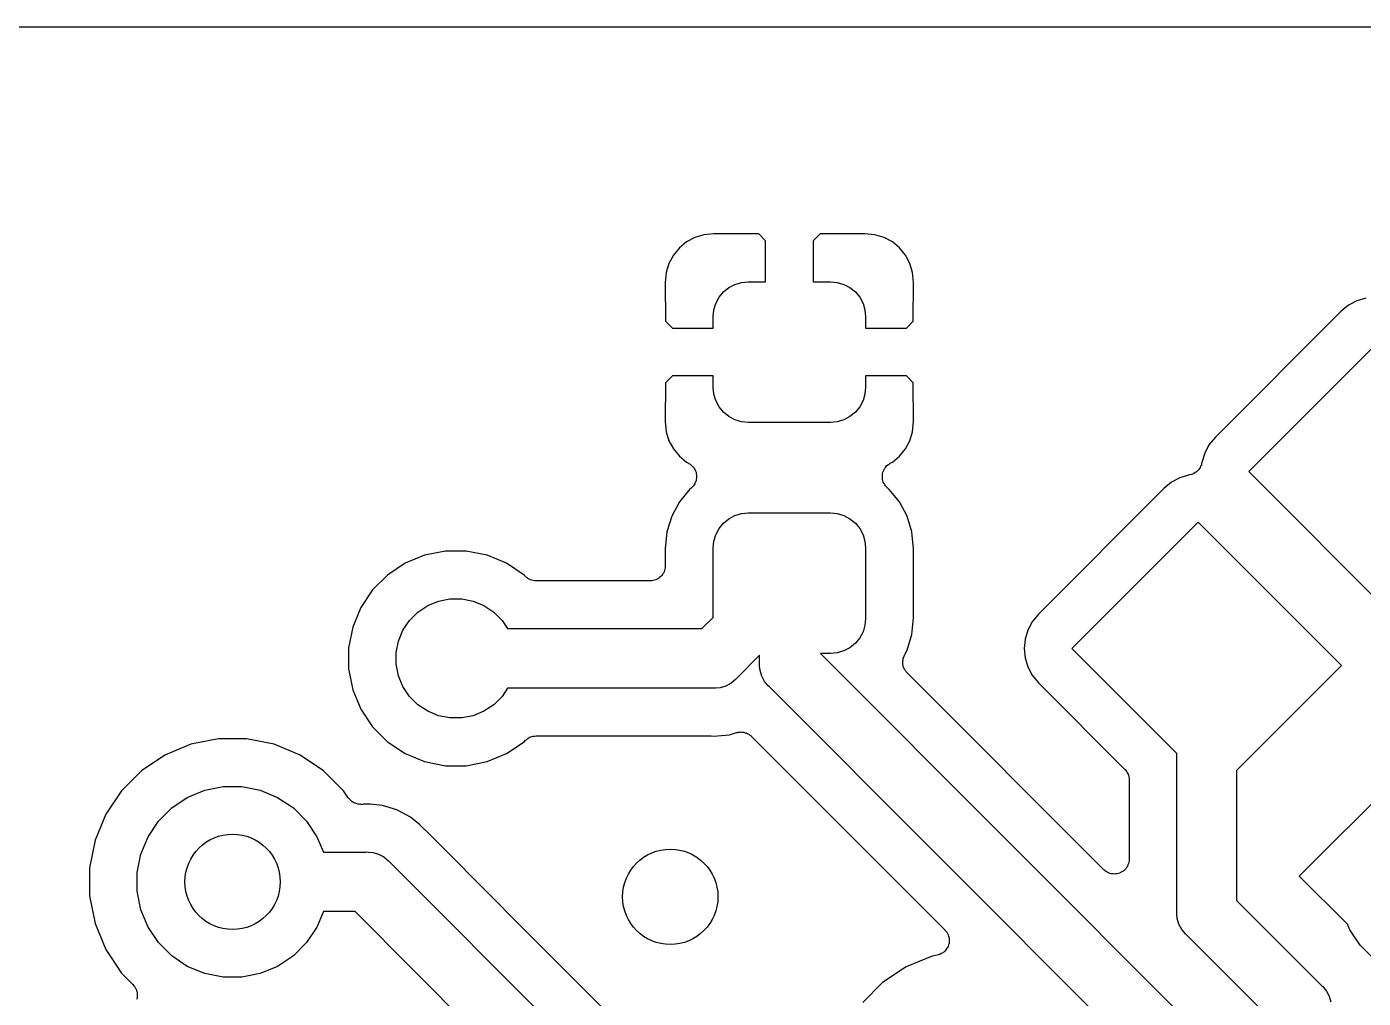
# Model space of a CAD drawing. Extents: x 113.2 to 188.8, y -123.8 to -78.2.
# Drawn here: x 151.3 to 156.91, y -86.23 to -82.15 of the extents above; entities that cross this region are included whole.
import ezdxf

# ---------------------------------------------------------------- set-up
doc = ezdxf.new("R2010")
doc.units = 0
doc.layers.add('BLACK', color=7, linetype='CONTINUOUS')

msp = doc.modelspace()

# ---------------------------------------------------------------- linework, layer by layer
at = {"layer": 'BLACK', "linetype": 'CONTINUOUS'}
for p, q in [((125.01, -82.1507), (176.99, -82.1507)), ((154.183, -83.0187), (154.141, -83.0229)), ((154.371, -83.0198), (154.183, -83.0187)), ((154.4, -83.0489), (154.371, -83.0198)), ((154.629, -83.0198), (154.6, -83.0489)), ((154.817, -83.0187), (154.629, -83.0198)), ((154.859, -83.0229), (154.817, -83.0187)), ((154.068, -83.0529), (154.038, -83.0779)), ((154.103, -83.0343), (154.068, -83.0529)), ((154.141, -83.0229), (154.103, -83.0343)), ((154.4, -83.22), (154.4, -83.0489)), ((154.6, -83.0489), (154.6, -83.22)), ((154.897, -83.0343), (154.859, -83.0229)), ((154.932, -83.0529), (154.897, -83.0343)), ((154.962, -83.0779), (154.932, -83.0529)), ((154.013, -83.1084), (153.994, -83.1431)), ((154.038, -83.0779), (154.013, -83.1084)), ((154.987, -83.1084), (154.962, -83.0779)), ((155.006, -83.1431), (154.987, -83.1084)), ((153.983, -83.1808), (153.979, -83.2229)), ((153.994, -83.1431), (153.983, -83.1808)), ((155.017, -83.1808), (155.006, -83.1431)), ((155.021, -83.2229), (155.017, -83.1808)), ((153.979, -83.2229), (153.98, -83.3859)), ((154.223, -83.2632), (154.246, -83.2449)), ((154.246, -83.2449), (154.271, -83.2312)), ((154.271, -83.2312), (154.299, -83.2228)), ((154.299, -83.2228), (154.327, -83.22)), ((154.327, -83.22), (154.4, -83.22)), ((154.6, -83.22), (154.672, -83.22)), ((154.672, -83.22), (154.701, -83.2228)), ((154.701, -83.2228), (154.729, -83.2312)), ((154.729, -83.2312), (154.754, -83.2449)), ((154.754, -83.2449), (154.777, -83.2632)), ((155.02, -83.3859), (155.021, -83.2229)), ((154.191, -83.3111), (154.205, -83.2856)), ((154.205, -83.2856), (154.223, -83.2632)), ((154.777, -83.2632), (154.795, -83.2856)), ((154.795, -83.2856), (154.809, -83.3111)), ((156.882, -83.3001), (156.847, -83.3187)), ((156.919, -83.2887), (156.882, -83.3001)), ((154.18, -83.3675), (154.183, -83.3387)), ((154.183, -83.3387), (154.191, -83.3111)), ((154.809, -83.3111), (154.817, -83.3387)), ((154.817, -83.3387), (154.82, -83.3675)), ((156.814, -83.3456), (156.288, -83.8716)), ((156.847, -83.3187), (156.814, -83.3456)), ((153.98, -83.3859), (154.009, -83.415)), ((154.18, -83.415), (154.18, -83.3675)), ((154.82, -83.3675), (154.82, -83.415)), ((154.991, -83.415), (155.02, -83.3859)), ((154.009, -83.415), (154.18, -83.415)), ((154.82, -83.415), (154.991, -83.415)), ((156.428, -84.0161), (156.959, -83.4858)), ((154.009, -83.615), (153.98, -83.6441)), ((154.18, -83.615), (154.009, -83.615)), ((154.18, -83.6625), (154.18, -83.615)), ((154.991, -83.615), (154.82, -83.615)), ((154.82, -83.615), (154.82, -83.6625)), ((155.02, -83.6441), (154.991, -83.615)), ((153.98, -83.6441), (153.979, -83.8071)), ((154.183, -83.6913), (154.18, -83.6625)), ((154.191, -83.7189), (154.183, -83.6913)), ((154.817, -83.6913), (154.809, -83.7189)), ((154.82, -83.6625), (154.817, -83.6913)), ((155.021, -83.8071), (155.02, -83.6441)), ((154.205, -83.7444), (154.191, -83.7189)), ((154.223, -83.7668), (154.205, -83.7444)), ((154.795, -83.7444), (154.777, -83.7668)), ((154.809, -83.7189), (154.795, -83.7444)), ((154.246, -83.7851), (154.223, -83.7668)), ((154.271, -83.7988), (154.246, -83.7851)), ((154.299, -83.8072), (154.271, -83.7988)), ((154.729, -83.7988), (154.701, -83.8072)), ((154.754, -83.7851), (154.729, -83.7988)), ((154.777, -83.7668), (154.754, -83.7851)), ((153.979, -83.8071), (153.983, -83.8492)), ((153.983, -83.8492), (153.994, -83.8869)), ((154.327, -83.81), (154.299, -83.8072)), ((154.672, -83.81), (154.327, -83.81)), ((154.701, -83.8072), (154.672, -83.81)), ((155.006, -83.8869), (155.017, -83.8492)), ((155.017, -83.8492), (155.021, -83.8071)), ((153.994, -83.8869), (154.013, -83.9216)), ((154.987, -83.9216), (155.006, -83.8869)), ((156.261, -83.9045), (156.243, -83.9392)), ((156.288, -83.8716), (156.261, -83.9045)), ((154.013, -83.9216), (154.038, -83.9521)), ((154.038, -83.9521), (154.068, -83.9771)), ((154.932, -83.9771), (154.962, -83.9521)), ((154.962, -83.9521), (154.987, -83.9216)), ((156.243, -83.9392), (156.231, -83.9784)), ((154.068, -83.9771), (154.077, -83.9818)), ((154.077, -83.9818), (154.078, -83.9821)), ((154.078, -83.9821), (154.078, -83.9821)), ((154.078, -83.9821), (154.078, -83.9821)), ((154.078, -83.9821), (154.078, -83.9823)), ((154.078, -83.9823), (154.083, -83.9856)), ((154.083, -83.9856), (154.088, -83.989)), ((154.088, -83.989), (154.088, -83.9891)), ((154.088, -83.9891), (154.088, -83.9892)), ((154.088, -83.9892), (154.092, -83.9936)), ((154.092, -83.9936), (154.096, -83.9977)), ((154.096, -83.9977), (154.097, -83.9979)), ((154.097, -83.9979), (154.097, -83.998)), ((154.097, -83.998), (154.1, -84.003)), ((154.1, -84.003), (154.103, -84.008)), ((154.103, -84.008), (154.103, -84.0081)), ((154.103, -84.0081), (154.103, -84.0083)), ((154.103, -84.0083), (154.106, -84.0137)), ((154.106, -84.0137), (154.108, -84.0193)), ((154.108, -84.0193), (154.108, -84.0195)), ((154.108, -84.0195), (154.108, -84.0197)), ((154.108, -84.0197), (154.109, -84.0255)), ((154.109, -84.0255), (154.11, -84.0314)), ((154.89, -84.0305), (154.891, -84.0247)), ((154.891, -84.0247), (154.892, -84.0188)), ((154.892, -84.0185), (154.895, -84.013)), ((154.892, -84.0187), (154.892, -84.0185)), ((154.892, -84.0188), (154.892, -84.0187)), ((154.895, -84.013), (154.897, -84.0075)), ((154.897, -84.0072), (154.901, -84.0023)), ((154.897, -84.0074), (154.897, -84.0072)), ((154.897, -84.0075), (154.897, -84.0074)), ((154.901, -84.0023), (154.904, -83.9973)), ((154.904, -83.9971), (154.908, -83.9929)), ((154.904, -83.9972), (154.904, -83.9971)), ((154.904, -83.9973), (154.904, -83.9972)), ((154.908, -83.9929), (154.913, -83.9887)), ((154.913, -83.9884), (154.918, -83.9852)), ((154.913, -83.9886), (154.913, -83.9884)), ((154.913, -83.9887), (154.913, -83.9886)), ((154.918, -83.9852), (154.923, -83.9818)), ((154.923, -83.9818), (154.932, -83.9771)), ((156.181, -84.0302), (156.179, -84.0306)), ((156.187, -84.0291), (156.181, -84.0302)), ((156.192, -84.0267), (156.187, -84.0289)), ((156.187, -84.0289), (156.187, -84.029)), ((156.187, -84.029), (156.187, -84.0291)), ((156.198, -84.0245), (156.192, -84.0267)), ((156.203, -84.021), (156.198, -84.0243)), ((156.198, -84.0243), (156.198, -84.0244)), ((156.198, -84.0244), (156.198, -84.0245)), ((156.208, -84.0178), (156.203, -84.021)), ((156.209, -84.0175), (156.208, -84.0176)), ((156.208, -84.0176), (156.208, -84.0178)), ((156.213, -84.0133), (156.209, -84.0175)), ((156.217, -84.0092), (156.213, -84.0133)), ((156.221, -84.004), (156.217, -84.0088)), ((156.217, -84.0088), (156.217, -84.009)), ((156.217, -84.009), (156.217, -84.0092)), ((156.224, -83.9991), (156.221, -84.004)), ((156.226, -83.9933), (156.224, -83.9987)), ((156.224, -83.9987), (156.224, -83.9989)), ((156.224, -83.9989), (156.224, -83.9991)), ((156.229, -83.9878), (156.226, -83.9933)), ((156.23, -83.9817), (156.229, -83.9873)), ((156.229, -83.9873), (156.229, -83.9876)), ((156.229, -83.9876), (156.229, -83.9878)), ((156.231, -83.9784), (156.23, -83.9817)), ((157.029, -84.6172), (156.428, -84.0161)), ((154.087, -84.0859), (154.081, -84.0911)), ((154.092, -84.0815), (154.087, -84.0859)), ((154.096, -84.0774), (154.092, -84.0815)), ((154.1, -84.0721), (154.096, -84.0772)), ((154.096, -84.0772), (154.096, -84.0773)), ((154.096, -84.0773), (154.096, -84.0774)), ((154.103, -84.0673), (154.1, -84.0721)), ((154.105, -84.0613), (154.103, -84.067)), ((154.103, -84.067), (154.103, -84.0671)), ((154.103, -84.0671), (154.103, -84.0673)), ((154.108, -84.056), (154.105, -84.0613)), ((154.109, -84.0497), (154.108, -84.0557)), ((154.108, -84.0557), (154.108, -84.0558)), ((154.108, -84.0558), (154.108, -84.056)), ((154.11, -84.044), (154.109, -84.0497)), ((154.11, -84.0314), (154.11, -84.0316)), ((154.11, -84.0316), (154.11, -84.0317)), ((154.11, -84.0317), (154.11, -84.0376)), ((154.11, -84.0376), (154.11, -84.0437)), ((154.11, -84.0437), (154.11, -84.0438)), ((154.11, -84.0438), (154.11, -84.044)), ((154.89, -84.0307), (154.89, -84.0305)), ((154.89, -84.0308), (154.89, -84.0307)), ((154.89, -84.0368), (154.89, -84.0308)), ((154.89, -84.0428), (154.89, -84.0368)), ((154.89, -84.0429), (154.89, -84.0428)), ((154.89, -84.0431), (154.89, -84.0429)), ((154.891, -84.0489), (154.89, -84.0431)), ((154.892, -84.0548), (154.891, -84.0489)), ((154.892, -84.055), (154.892, -84.0548)), ((154.892, -84.0552), (154.892, -84.055)), ((154.894, -84.0606), (154.892, -84.0552)), ((154.897, -84.0662), (154.894, -84.0606)), ((154.897, -84.0664), (154.897, -84.0662)), ((154.897, -84.0665), (154.897, -84.0664)), ((154.9, -84.0715), (154.897, -84.0665)), ((154.903, -84.0765), (154.9, -84.0715)), ((154.903, -84.0766), (154.903, -84.0765)), ((154.903, -84.0768), (154.903, -84.0766)), ((154.908, -84.0811), (154.903, -84.0768)), ((154.912, -84.0853), (154.908, -84.0811)), ((154.912, -84.0855), (154.912, -84.0853)), ((154.913, -84.0859), (154.912, -84.0855)), ((154.912, -84.0855), (154.912, -84.0855)), ((154.912, -84.0855), (154.912, -84.0855)), ((154.919, -84.0911), (154.913, -84.0859)), ((156.104, -84.0611), (156.072, -84.0881)), ((156.139, -84.0426), (156.104, -84.0611)), ((156.179, -84.0306), (156.139, -84.0426)), ((154.081, -84.0911), (154.038, -84.1439)), ((154.962, -84.1439), (154.919, -84.0911)), ((156.072, -84.0881), (155.546, -84.6141)), ((154.038, -84.1439), (154.006, -84.2041)), ((154.271, -84.2012), (154.299, -84.1928)), ((154.299, -84.1928), (154.327, -84.19)), ((154.327, -84.19), (154.672, -84.19)), ((154.672, -84.19), (154.701, -84.1928)), ((154.701, -84.1928), (154.729, -84.2012)), ((154.994, -84.2041), (154.962, -84.1439)), ((154.006, -84.2041), (153.986, -84.2695)), ((154.205, -84.2556), (154.223, -84.2332)), ((154.223, -84.2332), (154.246, -84.2149)), ((154.246, -84.2149), (154.271, -84.2012)), ((154.729, -84.2012), (154.754, -84.2149)), ((154.754, -84.2149), (154.777, -84.2332)), ((154.777, -84.2332), (154.795, -84.2556)), ((155.014, -84.2695), (154.994, -84.2041)), ((155.686, -84.7586), (156.216, -84.2282)), ((156.216, -84.2282), (156.817, -84.8293)), ((153.986, -84.2695), (153.979, -84.3406)), ((154.18, -84.3375), (154.183, -84.3087)), ((154.183, -84.3087), (154.191, -84.2811)), ((154.191, -84.2811), (154.205, -84.2556)), ((154.795, -84.2556), (154.809, -84.2811)), ((154.809, -84.2811), (154.817, -84.3087)), ((154.817, -84.3087), (154.82, -84.3375)), ((155.021, -84.3406), (155.014, -84.2695)), ((153.056, -84.35), (152.969, -84.3673)), ((153.144, -84.35), (153.056, -84.35)), ((153.231, -84.3673), (153.144, -84.35)), ((153.979, -84.3406), (153.979, -84.4121)), ((154.18, -84.6282), (154.18, -84.3375)), ((154.82, -84.3375), (154.82, -84.6325)), ((155.021, -84.6294), (155.021, -84.3406)), ((152.887, -84.4012), (152.813, -84.4505)), ((152.969, -84.3673), (152.887, -84.4012)), ((153.313, -84.4012), (153.231, -84.3673)), ((153.387, -84.4505), (153.313, -84.4012)), ((153.978, -84.4189), (153.977, -84.4248)), ((153.979, -84.413), (153.978, -84.4189)), ((153.979, -84.4121), (153.979, -84.4126)), ((153.979, -84.4126), (153.979, -84.4126)), ((153.979, -84.4126), (153.979, -84.4126)), ((153.979, -84.4126), (153.979, -84.413)), ((152.813, -84.4505), (152.75, -84.5131)), ((153.393, -84.4566), (153.387, -84.4505)), ((153.397, -84.4603), (153.393, -84.4566)), ((153.402, -84.464), (153.397, -84.4603)), ((153.402, -84.4642), (153.402, -84.464)), ((153.402, -84.4644), (153.402, -84.4642)), ((153.408, -84.4671), (153.402, -84.4644)), ((153.413, -84.4699), (153.408, -84.4671)), ((153.413, -84.47), (153.413, -84.4699)), ((153.413, -84.4702), (153.413, -84.47)), ((153.419, -84.4719), (153.413, -84.4702)), ((153.424, -84.4736), (153.419, -84.4719)), ((153.425, -84.4737), (153.424, -84.4736)), ((153.425, -84.4738), (153.425, -84.4737)), ((153.431, -84.4743), (153.425, -84.4738)), ((153.437, -84.475), (153.431, -84.4743)), ((153.916, -84.475), (153.437, -84.475)), ((153.437, -84.475), (153.437, -84.475)), ((153.437, -84.475), (153.437, -84.475)), ((153.437, -84.475), (153.437, -84.475)), ((153.437, -84.475), (153.437, -84.475)), ((153.922, -84.4744), (153.916, -84.475)), ((153.928, -84.4739), (153.922, -84.4744)), ((153.934, -84.4721), (153.928, -84.4738)), ((153.928, -84.4738), (153.928, -84.4738)), ((153.928, -84.4738), (153.928, -84.4739)), ((153.939, -84.4704), (153.934, -84.4721)), ((153.94, -84.4703), (153.939, -84.4704)), ((153.945, -84.4675), (153.94, -84.4703)), ((153.94, -84.4703), (153.94, -84.4703)), ((153.95, -84.4647), (153.945, -84.4675)), ((153.951, -84.4645), (153.95, -84.4646)), ((153.95, -84.4646), (153.95, -84.4647)), ((153.955, -84.4608), (153.951, -84.4645)), ((153.96, -84.4571), (153.955, -84.4608)), ((153.964, -84.4522), (153.96, -84.4567)), ((153.96, -84.4567), (153.96, -84.4569)), ((153.96, -84.4569), (153.96, -84.4571)), ((153.968, -84.4477), (153.964, -84.4522)), ((153.971, -84.4421), (153.968, -84.4473)), ((153.968, -84.4473), (153.968, -84.4475)), ((153.968, -84.4475), (153.968, -84.4477)), ((153.974, -84.4369), (153.971, -84.4421)), ((153.976, -84.4309), (153.974, -84.4365)), ((153.974, -84.4365), (153.974, -84.4367)), ((153.974, -84.4367), (153.974, -84.4369)), ((153.977, -84.4252), (153.976, -84.4309)), ((153.977, -84.4248), (153.977, -84.425)), ((153.977, -84.425), (153.977, -84.4252)), ((152.75, -84.5131), (152.701, -84.5868)), ((152.701, -84.5868), (152.667, -84.6687)), ((152.941, -84.6058), (152.982, -84.5785)), ((152.982, -84.5785), (153.027, -84.5596)), ((153.027, -84.5596), (153.075, -84.55)), ((153.075, -84.55), (153.125, -84.55)), ((153.125, -84.55), (153.173, -84.5596)), ((153.173, -84.5596), (153.218, -84.5785)), ((153.218, -84.5785), (153.259, -84.6058)), ((152.878, -84.6816), (152.906, -84.6406)), ((152.906, -84.6406), (152.941, -84.6058)), ((153.259, -84.6058), (153.294, -84.6406)), ((153.294, -84.6406), (153.317, -84.675)), ((154.133, -84.675), (154.18, -84.6282)), ((154.82, -84.6325), (154.817, -84.6613)), ((155.014, -84.7005), (155.021, -84.6294)), ((155.519, -84.6469), (155.5, -84.6817)), ((155.546, -84.6141), (155.519, -84.6469)), ((152.667, -84.6687), (152.65, -84.7557)), ((152.86, -84.7271), (152.878, -84.6816)), ((153.317, -84.675), (154.133, -84.675)), ((154.809, -84.6889), (154.795, -84.7144)), ((154.817, -84.6613), (154.809, -84.6889)), ((154.994, -84.7659), (155.014, -84.7005)), ((155.5, -84.6817), (155.489, -84.7194)), ((152.65, -84.7557), (152.65, -84.8443)), ((152.85, -84.7754), (152.86, -84.7271)), ((154.754, -84.7551), (154.729, -84.7688)), ((154.777, -84.7368), (154.754, -84.7551)), ((154.795, -84.7144), (154.777, -84.7368)), ((155.489, -84.7194), (155.485, -84.7586)), ((155.485, -84.7586), (155.489, -84.7978)), ((156.126, -85.1993), (155.686, -84.7586)), ((152.85, -84.8246), (152.85, -84.7754)), ((154.375, -84.7868), (154.278, -84.884)), ((154.375, -84.8206), (154.375, -84.7868)), ((154.672, -84.78), (154.63, -84.78)), ((154.63, -84.78), (156.234, -86.384)), ((154.701, -84.7772), (154.672, -84.78)), ((154.729, -84.7688), (154.701, -84.7772)), ((154.976, -84.8105), (154.977, -84.8072)), ((154.976, -84.8133), (154.976, -84.8105)), ((154.976, -84.8161), (154.976, -84.8133)), ((154.977, -84.8039), (154.978, -84.8012)), ((154.977, -84.8072), (154.977, -84.8039)), ((154.978, -84.7985), (154.98, -84.7954)), ((154.978, -84.8012), (154.978, -84.7985)), ((154.98, -84.7954), (154.981, -84.7922)), ((154.981, -84.7922), (154.982, -84.7897)), ((154.982, -84.7897), (154.983, -84.7871)), ((154.983, -84.7871), (154.994, -84.7659)), ((155.489, -84.7978), (155.5, -84.8355)), ((152.65, -84.8443), (152.667, -84.9313)), ((152.86, -84.8729), (152.85, -84.8246)), ((154.374, -84.8268), (154.375, -84.8206)), ((154.375, -84.8329), (154.374, -84.8268)), ((154.377, -84.8513), (154.375, -84.8329)), ((154.375, -84.8329), (154.375, -84.8329)), ((154.384, -84.8748), (154.377, -84.8513)), ((154.976, -84.8194), (154.976, -84.8161)), ((154.976, -84.8228), (154.976, -84.8194)), ((154.976, -84.8255), (154.976, -84.8228)), ((154.977, -84.8283), (154.976, -84.8255)), ((154.978, -84.8315), (154.977, -84.8283)), ((154.978, -84.8348), (154.978, -84.8315)), ((154.979, -84.8374), (154.978, -84.8348)), ((154.98, -84.8401), (154.979, -84.8374)), ((154.982, -84.8431), (154.98, -84.8401)), ((154.983, -84.8461), (154.982, -84.8431)), ((154.984, -84.8485), (154.983, -84.8461)), ((154.986, -84.851), (154.984, -84.8485)), ((154.988, -84.8536), (154.986, -84.851)), ((154.99, -84.8564), (154.988, -84.8536)), ((154.992, -84.8584), (154.99, -84.8564)), ((154.993, -84.8606), (154.992, -84.8584)), ((154.994, -84.8612), (154.993, -84.8606)), ((155.819, -85.6863), (154.994, -84.8612)), ((155.5, -84.8355), (155.519, -84.8702)), ((155.519, -84.8702), (155.546, -84.9031)), ((156.817, -84.8293), (156.376, -85.27)), ((152.878, -84.9184), (152.86, -84.8729)), ((152.906, -84.9594), (152.878, -84.9184)), ((153.317, -84.925), (153.294, -84.9594)), ((154.179, -84.925), (153.317, -84.925)), ((154.185, -84.9256), (154.179, -84.925)), ((154.191, -84.925), (154.185, -84.9256)), ((154.21, -84.9232), (154.191, -84.925)), ((154.191, -84.925), (154.191, -84.925)), ((154.233, -84.916), (154.21, -84.9232)), ((154.255, -84.9044), (154.233, -84.916)), ((154.274, -84.8888), (154.255, -84.9044)), ((154.278, -84.884), (154.274, -84.8888)), ((154.396, -84.8965), (154.384, -84.8748)), ((154.411, -84.9156), (154.396, -84.8965)), ((154.416, -84.9195), (154.411, -84.9156)), ((156.025, -86.5285), (154.416, -84.9195)), ((155.546, -84.9031), (155.908, -85.2655)), ((152.667, -84.9313), (152.701, -85.0132)), ((152.941, -84.9942), (152.906, -84.9594)), ((153.294, -84.9594), (153.259, -84.9942)), ((152.701, -85.0132), (152.75, -85.0869)), ((152.982, -85.0215), (152.941, -84.9942)), ((153.027, -85.0404), (152.982, -85.0215)), ((153.218, -85.0215), (153.173, -85.0404)), ((153.259, -84.9942), (153.218, -85.0215)), ((152.75, -85.0869), (152.813, -85.1495)), ((153.075, -85.05), (153.027, -85.0404)), ((153.125, -85.05), (153.075, -85.05)), ((153.173, -85.0404), (153.125, -85.05)), ((152.104, -85.1373), (151.988, -85.1604)), ((152.222, -85.1373), (152.104, -85.1373)), ((152.338, -85.1604), (152.222, -85.1373)), ((152.813, -85.1495), (152.887, -85.1988)), ((153.313, -85.1988), (153.387, -85.1495)), ((153.387, -85.1495), (153.393, -85.1434)), ((153.393, -85.1432), (153.394, -85.1428)), ((153.393, -85.1433), (153.393, -85.1432)), ((153.393, -85.1434), (153.393, -85.1433)), ((153.393, -85.1433), (153.393, -85.1433)), ((153.394, -85.1428), (153.398, -85.1392)), ((153.398, -85.1392), (153.403, -85.1355)), ((153.403, -85.1351), (153.408, -85.1324)), ((153.403, -85.1353), (153.403, -85.1351)), ((153.403, -85.1355), (153.403, -85.1353)), ((153.408, -85.1324), (153.413, -85.1297)), ((153.413, -85.1297), (153.414, -85.1296)), ((153.414, -85.1295), (153.42, -85.1279)), ((153.414, -85.1296), (153.414, -85.1295)), ((153.42, -85.1279), (153.425, -85.1262)), ((153.425, -85.1262), (153.426, -85.1262)), ((153.426, -85.1261), (153.432, -85.1256)), ((153.426, -85.1262), (153.426, -85.1261)), ((153.432, -85.1256), (153.437, -85.125)), ((153.437, -85.125), (154.166, -85.125)), ((154.166, -85.125), (154.167, -85.125)), ((154.167, -85.125), (154.169, -85.1253)), ((154.169, -85.1253), (154.172, -85.1253)), ((154.172, -85.1253), (154.185, -85.1266)), ((154.185, -85.1266), (154.198, -85.1253)), ((154.198, -85.1253), (154.249, -85.1203)), ((154.198, -85.1253), (154.198, -85.1253)), ((154.249, -85.1203), (154.278, -85.1114)), ((154.278, -85.1114), (154.279, -85.1112)), ((154.279, -85.1112), (154.282, -85.1106)), ((154.282, -85.1106), (154.284, -85.1099)), ((154.284, -85.1099), (154.288, -85.1095)), ((154.288, -85.1095), (154.291, -85.1089)), ((154.291, -85.1089), (154.294, -85.109)), ((154.294, -85.109), (154.296, -85.1087)), ((154.296, -85.1087), (154.3, -85.109)), ((154.3, -85.109), (154.303, -85.1091)), ((154.303, -85.1091), (154.306, -85.1097)), ((154.306, -85.1097), (154.309, -85.1099)), ((154.309, -85.1099), (154.312, -85.1109)), ((154.312, -85.1109), (154.315, -85.1116)), ((154.315, -85.1116), (154.318, -85.1127)), ((154.318, -85.1127), (154.32, -85.1135)), ((154.32, -85.1135), (154.323, -85.1151)), ((154.323, -85.1151), (154.326, -85.1164)), ((154.326, -85.1164), (154.329, -85.118)), ((154.329, -85.118), (154.331, -85.1193)), ((154.331, -85.1193), (154.334, -85.1215)), ((154.334, -85.1215), (154.337, -85.1233)), ((154.337, -85.1233), (154.339, -85.1253)), ((154.339, -85.1253), (154.341, -85.1271)), ((154.341, -85.1271), (155.152, -85.9388)), ((151.878, -85.2056), (151.78, -85.2713)), ((151.988, -85.1604), (151.878, -85.2056)), ((152.447, -85.2056), (152.338, -85.1604)), ((152.545, -85.2713), (152.447, -85.2056)), ((152.887, -85.1988), (152.969, -85.2327)), ((153.231, -85.2327), (153.313, -85.1988)), ((156.126, -85.8608), (156.126, -85.1993)), ((156.64, -85.7132), (157.171, -85.1828)), ((152.969, -85.2327), (153.056, -85.25)), ((153.056, -85.25), (153.144, -85.25)), ((153.144, -85.25), (153.231, -85.2327)), ((151.78, -85.2713), (151.697, -85.3549)), ((152.629, -85.3549), (152.545, -85.2713)), ((155.908, -85.2655), (155.908, -85.2656)), ((155.908, -85.2656), (155.908, -85.2657)), ((155.908, -85.2657), (155.908, -85.2657)), ((155.908, -85.2657), (155.909, -85.2661)), ((155.909, -85.2661), (155.912, -85.2707)), ((155.912, -85.2707), (155.916, -85.2752)), ((155.916, -85.2752), (155.916, -85.2755)), ((155.916, -85.2755), (155.916, -85.2757)), ((155.916, -85.2757), (155.919, -85.2808)), ((155.919, -85.2808), (155.922, -85.286)), ((155.922, -85.286), (155.922, -85.2863)), ((155.922, -85.2863), (155.922, -85.2866)), ((155.922, -85.2866), (155.924, -85.2921)), ((155.924, -85.2921), (155.925, -85.2977)), ((155.925, -85.2977), (155.925, -85.2981)), ((155.925, -85.2981), (155.925, -85.2984)), ((155.925, -85.2984), (155.926, -85.3042)), ((155.926, -85.3042), (155.926, -85.3099)), ((155.926, -85.3099), (155.926, -85.6419)), ((156.376, -85.27), (156.376, -85.8152)), ((151.697, -85.3549), (151.631, -85.4531)), ((151.973, -85.3829), (152.046, -85.3527)), ((152.046, -85.3527), (152.123, -85.3373)), ((152.123, -85.3373), (152.202, -85.3373)), ((152.202, -85.3373), (152.279, -85.3527)), ((152.279, -85.3527), (152.352, -85.3829)), ((152.648, -85.3844), (152.629, -85.3549)), ((151.852, -85.4824), (151.908, -85.4266)), ((151.908, -85.4266), (151.973, -85.3829)), ((152.352, -85.3829), (152.418, -85.4266)), ((152.418, -85.4266), (152.473, -85.4824)), ((152.652, -85.3889), (152.648, -85.3844)), ((152.656, -85.3935), (152.652, -85.3889)), ((152.656, -85.3937), (152.656, -85.3935)), ((152.656, -85.3939), (152.656, -85.3937)), ((152.661, -85.3976), (152.656, -85.3939)), ((152.665, -85.4013), (152.661, -85.3976)), ((152.665, -85.4015), (152.665, -85.4013)), ((152.666, -85.4017), (152.665, -85.4015)), ((152.671, -85.4045), (152.666, -85.4017)), ((152.676, -85.4073), (152.671, -85.4045)), ((152.677, -85.4075), (152.676, -85.4073)), ((152.676, -85.4073), (152.676, -85.4073)), ((152.682, -85.4092), (152.677, -85.4075)), ((152.688, -85.411), (152.682, -85.4092)), ((152.688, -85.4111), (152.688, -85.411)), ((152.688, -85.411), (152.688, -85.411)), ((152.694, -85.4117), (152.688, -85.4111)), ((152.7, -85.4123), (152.694, -85.4117)), ((152.701, -85.4123), (152.7, -85.4123)), ((152.7, -85.4123), (152.7, -85.4123)), ((152.7, -85.4123), (152.7, -85.4123)), ((152.7, -85.4123), (152.7, -85.4123)), ((152.709, -85.4123), (152.701, -85.4123)), ((152.712, -85.4121), (152.709, -85.4123)), ((152.715, -85.4121), (152.712, -85.4121)), ((152.728, -85.4108), (152.715, -85.412)), ((152.715, -85.412), (152.715, -85.4121)), ((152.741, -85.412), (152.728, -85.4108)), ((152.792, -85.417), (152.741, -85.412)), ((152.741, -85.412), (152.741, -85.412)), ((152.853, -85.4356), (152.792, -85.417)), ((151.631, -85.4531), (151.586, -85.5623)), ((151.808, -85.5479), (151.852, -85.4824)), ((152.473, -85.4824), (152.517, -85.5479)), ((152.91, -85.4658), (152.853, -85.4356)), ((152.947, -85.4963), (152.91, -85.4658)), ((152.971, -85.5203), (152.947, -85.4963)), ((152.971, -85.5204), (152.971, -85.5203)), ((152.972, -85.521), (152.971, -85.5204)), ((153.301, -85.8505), (152.972, -85.521)), ((151.586, -85.5623), (151.563, -85.6782)), ((151.778, -85.6207), (151.808, -85.5479)), ((152.517, -85.5479), (152.544, -85.6123)), ((151.763, -85.6979), (151.778, -85.6207)), ((152.544, -85.6123), (152.722, -85.6123)), ((152.722, -85.6123), (152.728, -85.6117)), ((152.728, -85.6117), (152.734, -85.6123)), ((152.734, -85.6123), (152.734, -85.6123)), ((152.734, -85.6123), (152.753, -85.6141)), ((152.753, -85.6141), (152.776, -85.6213)), ((152.776, -85.6213), (152.798, -85.6329)), ((152.798, -85.6329), (152.817, -85.6485)), ((152.817, -85.6485), (152.821, -85.6533)), ((152.821, -85.6533), (154.734, -87.5663)), ((155.925, -85.655), (155.923, -85.6606)), ((155.926, -85.6487), (155.925, -85.6547)), ((155.925, -85.6547), (155.925, -85.6548)), ((155.925, -85.6548), (155.925, -85.655)), ((155.926, -85.6419), (155.926, -85.6425)), ((155.926, -85.6425), (155.926, -85.6425)), ((155.926, -85.6425), (155.926, -85.6426)), ((155.926, -85.6426), (155.926, -85.6428)), ((155.926, -85.6428), (155.926, -85.6487)), ((151.563, -85.6782), (151.563, -85.7964)), ((151.763, -85.7767), (151.763, -85.6979)), ((155.824, -85.6902), (155.819, -85.6863)), ((155.828, -85.694), (155.824, -85.6902)), ((155.829, -85.694), (155.828, -85.694)), ((155.829, -85.6941), (155.829, -85.694)), ((155.834, -85.697), (155.829, -85.6941)), ((155.839, -85.6998), (155.834, -85.697)), ((155.839, -85.6999), (155.839, -85.6998)), ((155.845, -85.7017), (155.839, -85.6999)), ((155.839, -85.6999), (155.839, -85.6999)), ((155.851, -85.7035), (155.845, -85.7017)), ((155.857, -85.7041), (155.851, -85.7035)), ((155.851, -85.7035), (155.851, -85.7035)), ((155.851, -85.7035), (155.851, -85.7035)), ((155.863, -85.7047), (155.857, -85.7041)), ((155.869, -85.7042), (155.863, -85.7047)), ((155.863, -85.7047), (155.863, -85.7047)), ((155.863, -85.7047), (155.863, -85.7047)), ((155.875, -85.7036), (155.869, -85.7042)), ((155.876, -85.7036), (155.875, -85.7036)), ((155.881, -85.7019), (155.876, -85.7036)), ((155.876, -85.7036), (155.876, -85.7036)), ((155.887, -85.7002), (155.881, -85.7019)), ((155.893, -85.6973), (155.887, -85.7001)), ((155.887, -85.7001), (155.887, -85.7001)), ((155.887, -85.7001), (155.887, -85.7002)), ((155.898, -85.6945), (155.893, -85.6973)), ((155.903, -85.6907), (155.898, -85.6944)), ((155.898, -85.6944), (155.898, -85.6944)), ((155.898, -85.6944), (155.898, -85.6945)), ((155.908, -85.6868), (155.903, -85.6907)), ((155.912, -85.682), (155.908, -85.6866)), ((155.908, -85.6866), (155.908, -85.6867)), ((155.908, -85.6867), (155.908, -85.6868)), ((155.915, -85.6774), (155.912, -85.682)), ((155.916, -85.6773), (155.915, -85.6774)), ((155.919, -85.6718), (155.916, -85.6772)), ((155.916, -85.6772), (155.916, -85.6773)), ((155.921, -85.6666), (155.919, -85.6718)), ((155.923, -85.6606), (155.921, -85.6664)), ((155.921, -85.6664), (155.921, -85.6665)), ((155.921, -85.6665), (155.921, -85.6666)), ((156.842, -85.9147), (156.64, -85.7132)), ((151.563, -85.7964), (151.586, -85.9123)), ((151.778, -85.854), (151.763, -85.7767)), ((156.376, -85.8152), (156.734, -86.1728)), ((151.808, -85.9268), (151.778, -85.854)), ((152.544, -85.8623), (152.517, -85.9268)), ((152.677, -85.8623), (152.544, -85.8623)), ((154.525, -87.7108), (152.677, -85.8623)), ((153.303, -85.8533), (153.301, -85.8505)), ((153.306, -85.8556), (153.303, -85.8533)), ((153.944, -86.4938), (153.306, -85.8556)), ((156.126, -85.867), (156.126, -85.8608)), ((156.126, -85.8731), (156.126, -85.867)), ((156.128, -85.8915), (156.126, -85.8731)), ((156.126, -85.8731), (156.126, -85.8731)), ((151.586, -85.9123), (151.631, -86.0215)), ((151.852, -85.9923), (151.808, -85.9268)), ((152.517, -85.9268), (152.473, -85.9923)), ((156.135, -85.915), (156.128, -85.8915)), ((156.147, -85.9367), (156.135, -85.915)), ((156.163, -85.9558), (156.147, -85.9367)), ((156.852, -85.938), (156.842, -85.9147)), ((151.908, -86.048), (151.852, -85.9923)), ((152.473, -85.9923), (152.418, -86.048)), ((155.152, -85.9388), (155.153, -85.9392)), ((155.153, -85.9392), (155.153, -85.9392)), ((155.153, -85.9392), (155.153, -85.9392)), ((155.153, -85.9392), (155.153, -85.9394)), ((155.153, -85.9394), (155.157, -85.9442)), ((155.157, -85.9442), (155.161, -85.9488)), ((155.161, -85.9488), (155.161, -85.9489)), ((155.161, -85.9489), (155.161, -85.949)), ((155.161, -85.949), (155.163, -85.9543)), ((155.163, -85.9543), (155.166, -85.9596)), ((155.166, -85.9596), (155.166, -85.9598)), ((155.166, -85.9598), (155.166, -85.9599)), ((155.166, -85.9599), (155.168, -85.9655)), ((155.168, -85.9655), (155.17, -85.9714)), ((155.17, -85.9714), (155.17, -85.9715)), ((155.17, -85.9715), (155.17, -85.9717)), ((155.17, -85.9717), (155.17, -85.9778)), ((155.17, -85.9778), (155.171, -85.9836)), ((155.171, -85.9839), (155.17, -85.9901)), ((155.17, -85.9901), (155.17, -85.9958)), ((155.171, -85.9836), (155.171, -85.9837)), ((155.171, -85.9837), (155.171, -85.9839)), ((156.167, -85.9597), (156.163, -85.9558)), ((156.525, -86.3173), (156.167, -85.9597)), ((156.895, -86.0035), (156.852, -85.938)), ((151.631, -86.0215), (151.697, -86.1198)), ((151.973, -86.0918), (151.908, -86.048)), ((152.418, -86.048), (152.352, -86.0918)), ((155.099, -86.0491), (154.99, -86.0943)), ((155.12, -86.0449), (155.099, -86.0491)), ((155.126, -86.0431), (155.12, -86.0449)), ((155.132, -86.0414), (155.126, -86.0431)), ((155.137, -86.0384), (155.132, -86.0413)), ((155.132, -86.0413), (155.132, -86.0414)), ((155.132, -86.0414), (155.132, -86.0414)), ((155.143, -86.0357), (155.137, -86.0384)), ((155.148, -86.0317), (155.143, -86.0355)), ((155.143, -86.0355), (155.143, -86.0356)), ((155.143, -86.0356), (155.143, -86.0357)), ((155.152, -86.028), (155.148, -86.0317)), ((155.156, -86.0231), (155.152, -86.0278)), ((155.152, -86.0278), (155.152, -86.0279)), ((155.152, -86.0279), (155.152, -86.028)), ((155.16, -86.0185), (155.156, -86.0231)), ((155.163, -86.0131), (155.16, -86.0183)), ((155.16, -86.0183), (155.16, -86.0184)), ((155.16, -86.0184), (155.16, -86.0185)), ((155.166, -86.0078), (155.163, -86.0131)), ((155.168, -86.0021), (155.166, -86.0075)), ((155.166, -86.0075), (155.166, -86.0076)), ((155.166, -86.0076), (155.166, -86.0078)), ((155.169, -85.9961), (155.168, -86.0021)), ((155.17, -85.9958), (155.169, -85.9959)), ((155.169, -85.9959), (155.169, -85.9961)), ((156.951, -86.0592), (156.895, -86.0035)), ((152.046, -86.122), (151.973, -86.0918)), ((152.352, -86.0918), (152.279, -86.122)), ((154.99, -86.0943), (154.891, -86.16)), ((151.697, -86.1198), (151.744, -86.1677)), ((152.123, -86.1373), (152.046, -86.122)), ((152.202, -86.1373), (152.123, -86.1373)), ((152.279, -86.122), (152.202, -86.1373)), ((154.891, -86.16), (154.808, -86.2436)), ((151.744, -86.1677), (151.745, -86.1682)), ((151.745, -86.1682), (151.745, -86.1682)), ((151.745, -86.1682), (151.745, -86.1682)), ((151.745, -86.1682), (151.745, -86.1683)), ((151.745, -86.1683), (151.749, -86.1731)), ((151.749, -86.1731), (151.753, -86.1777)), ((151.753, -86.1777), (151.753, -86.1778)), ((151.753, -86.1778), (151.753, -86.1779)), ((151.753, -86.1779), (151.756, -86.1833)), ((151.756, -86.1833), (151.758, -86.1886)), ((151.758, -86.1886), (151.758, -86.1887)), ((151.758, -86.1887), (151.758, -86.1888)), ((151.758, -86.1888), (151.76, -86.1944)), ((151.76, -86.1944), (151.762, -86.2004)), ((151.762, -86.2004), (151.762, -86.2005)), ((151.762, -86.2005), (151.762, -86.2006)), ((151.762, -86.2006), (151.762, -86.2065)), ((151.762, -86.2065), (151.763, -86.2126)), ((151.763, -86.2128), (151.762, -86.2188)), ((151.763, -86.2126), (151.763, -86.2127)), ((151.763, -86.2127), (151.763, -86.2128)), ((156.734, -86.1728), (156.739, -86.1767)), ((156.739, -86.1767), (156.743, -86.1814)), ((156.743, -86.1814), (156.754, -86.1957)), ((156.754, -86.1957), (156.764, -86.2137)), ((156.764, -86.2137), (156.766, -86.2174)), ((156.766, -86.2174), (156.773, -86.241)), ((151.762, -86.225), (151.76, -86.2308)), ((151.762, -86.2188), (151.762, -86.2248)), ((151.762, -86.2248), (151.762, -86.2249)), ((151.762, -86.2249), (151.762, -86.225))]:
    msp.add_line(p, q, dxfattribs=at)
at = {"layer": 'BLACK'}
for centre in [(152.163, -85.7373), (154, -85.8)]:
    msp.add_circle(centre, 0.2, dxfattribs=at)

doc.saveas('drawing.dxf')
